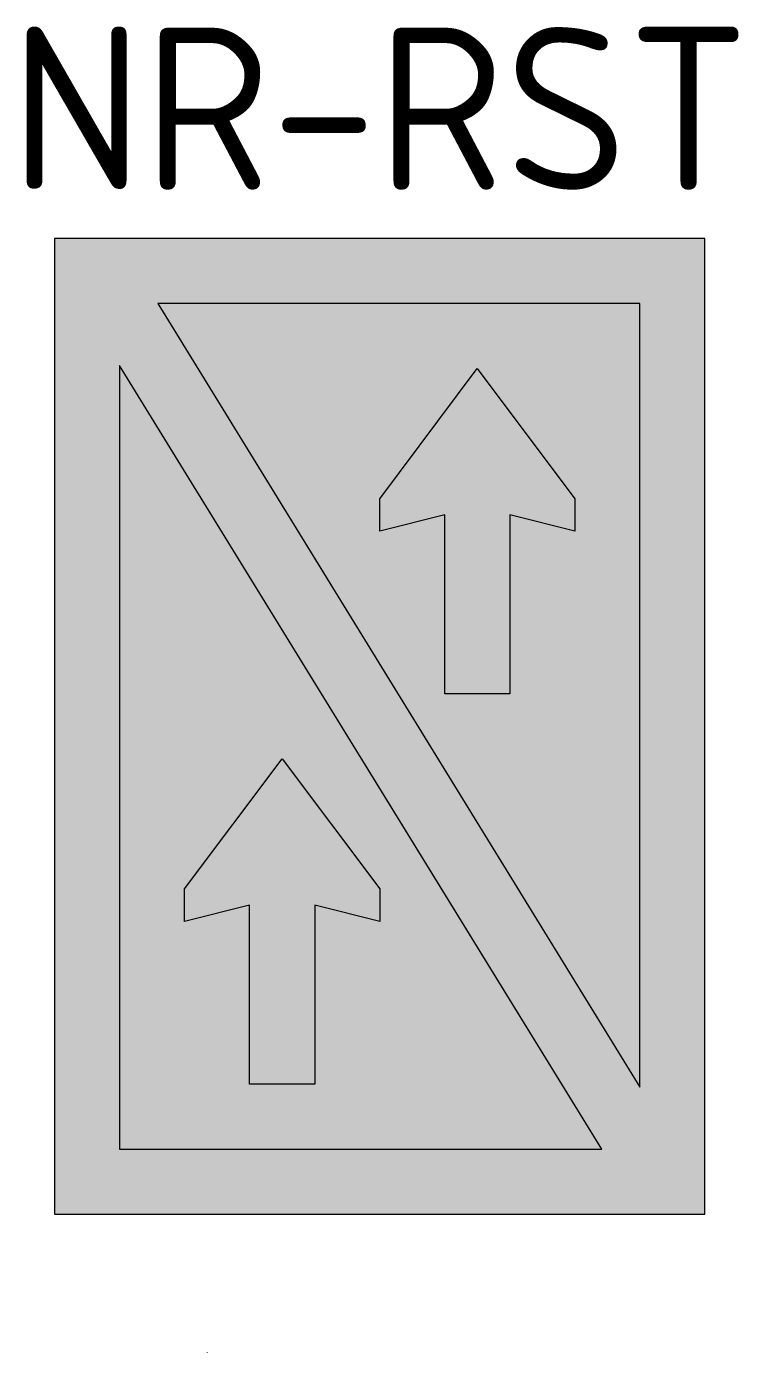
# Model space of a CAD drawing. Header units: metres. Extents: x -5.4 to 5.5, y -2.1 to 18.3.
import ezdxf
from ezdxf.enums import TextEntityAlignment as Align

# ---------------------------------------------------------------- set-up
doc = ezdxf.new("R2010")
doc.units = ezdxf.units.M
doc.styles.add('NLCS-ISO', font='NLCS-ISO.ttf')

msp = doc.modelspace()

# ---------------------------------------------------------------- hatches: boundary and pattern name
at = {"true_color": 0xbb1e10}
h = msp.add_hatch(color=22, dxfattribs=at)
h.dxf.hatch_style = 1
h.paths.add_polyline_path([(5, 0), (5, 15), (-5, 15), (-5, 0)])
h.paths.add_polyline_path([(4, 1.954), (4, 14), (-3.413, 14)], flags=16)
h.paths.add_polyline_path([(-4, 13.046), (-4, 1), (3.413, 1)], flags=16)
at = {"true_color": 0xf1f0ea}
h = msp.add_hatch(color=7, dxfattribs=at)
h.dxf.hatch_style = 1
h.paths.add_polyline_path([(4, 14), (-3.413, 14), (4, 1.954)])
h.paths.add_polyline_path([(2, 8), (1, 8), (1, 10.75), (0, 10.5), (0, 11), (1.5, 13), (3, 11), (3, 10.5), (2, 10.75)], flags=16)
h = msp.add_hatch(color=7, dxfattribs=at)
h.dxf.hatch_style = 1
h.paths.add_polyline_path([(-4, 13.046), (-4, 1), (3.413, 1)])
h.paths.add_polyline_path([(-1, 2), (-2, 2), (-2, 4.75), (-3, 4.5), (-3, 5), (-1.5, 7), (0, 5), (0, 4.5), (-1, 4.75)], flags=16)
at = {"true_color": 0x0e0e10}
h = msp.add_hatch(color=168, dxfattribs=at)
h.dxf.hatch_style = 1
h.paths.add_polyline_path([(0, 10.5), (0, 11), (1.5, 13), (3, 11), (3, 10.5), (2, 10.75), (2, 8), (1, 8), (1, 10.75)])
h = msp.add_hatch(color=168, dxfattribs=at)
h.dxf.hatch_style = 1
h.paths.add_polyline_path([(-3, 4.5), (-3, 5), (-1.5, 7), (0, 5), (0, 4.5), (-1, 4.75), (-1, 2), (-2, 2), (-2, 4.75)])

# ---------------------------------------------------------------- linework, layer by layer
at = {"color": 7, "lineweight": 0}
for p, q in [((-2.659, -2.123), (-2.659, -2.123)), ((-2.659, -2.123), (-2.659, -2.123)), ((-2.659, -2.123), (-2.659, -2.124)), ((-2.658, -2.123), (-2.659, -2.123)), ((-2.659, -2.123), (-2.658, -2.123)), ((-2.658, -2.123), (-2.659, -2.123)), ((-2.658, -2.123), (-2.659, -2.123)), ((-2.659, -2.123), (-2.659, -2.123)), ((-2.659, -2.123), (-2.659, -2.123)), ((-2.659, -2.123), (-2.658, -2.123)), ((-2.659, -2.124), (-2.659, -2.124)), ((-2.659, -2.124), (-2.659, -2.124)), ((-2.659, -2.124), (-2.659, -2.124)), ((-2.659, -2.124), (-2.658, -2.124)), ((-2.658, -2.124), (-2.659, -2.124)), ((-2.659, -2.124), (-2.659, -2.124)), ((-2.659, -2.124), (-2.659, -2.124)), ((-2.659, -2.124), (-2.659, -2.124)), ((-2.659, -2.124), (-2.659, -2.124)), ((-2.659, -2.124), (-2.658, -2.124)), ((-2.658, -2.124), (-2.658, -2.123)), ((-2.658, -2.123), (-2.658, -2.123)), ((-2.658, -2.123), (-2.658, -2.123)), ((-2.658, -2.123), (-2.658, -2.123)), ((-2.658, -2.123), (-2.658, -2.123)), ((-2.658, -2.123), (-2.658, -2.123)), ((-2.658, -2.123), (-2.658, -2.123)), ((-2.658, -2.123), (-2.658, -2.123)), ((-2.658, -2.123), (-2.658, -2.123)), ((-2.658, -2.123), (-2.658, -2.123)), ((-2.658, -2.123), (-2.658, -2.123)), ((-2.658, -2.123), (-2.658, -2.123)), ((-2.658, -2.124), (-2.658, -2.124)), ((-2.658, -2.124), (-2.658, -2.124)), ((-2.658, -2.124), (-2.658, -2.124)), ((-2.658, -2.124), (-2.658, -2.124)), ((-2.658, -2.124), (-2.658, -2.124)), ((-2.658, -2.124), (-2.658, -2.124)), ((-2.658, -2.124), (-2.658, -2.124)), ((-2.658, -2.124), (-2.658, -2.124)), ((-2.658, -2.124), (-2.658, -2.124)), ((-2.658, -2.124), (-2.658, -2.124)), ((-2.658, -2.124), (-2.658, -2.124)), ((-2.658, -2.124), (-2.658, -2.124)), ((-2.658, -2.124), (-2.658, -2.124)), ((-2.658, -2.124), (-2.658, -2.124)), ((-2.658, -2.124), (-2.658, -2.124)), ((-2.658, -2.124), (-2.658, -2.124)), ((-2.658, -2.124), (-2.658, -2.124)), ((-2.656, -2.123), (-2.657, -2.123)), ((-2.657, -2.123), (-2.657, -2.123)), ((-2.657, -2.123), (-2.657, -2.123)), ((-2.657, -2.123), (-2.656, -2.123)), ((-2.657, -2.123), (-2.657, -2.123)), ((-2.657, -2.123), (-2.657, -2.125)), ((-2.657, -2.124), (-2.657, -2.123)), ((-2.657, -2.123), (-2.657, -2.123)), ((-2.657, -2.123), (-2.657, -2.123)), ((-2.657, -2.123), (-2.656, -2.123)), ((-2.656, -2.123), (-2.657, -2.123)), ((-2.657, -2.123), (-2.657, -2.123)), ((-2.657, -2.123), (-2.657, -2.123)), ((-2.657, -2.123), (-2.657, -2.123)), ((-2.657, -2.123), (-2.656, -2.123)), ((-2.656, -2.123), (-2.657, -2.123)), ((-2.657, -2.123), (-2.657, -2.123)), ((-2.656, -2.124), (-2.657, -2.124)), ((-2.657, -2.124), (-2.657, -2.124)), ((-2.657, -2.124), (-2.657, -2.124)), ((-2.657, -2.124), (-2.657, -2.124)), ((-2.657, -2.124), (-2.656, -2.124)), ((-2.656, -2.124), (-2.657, -2.124)), ((-2.657, -2.124), (-2.657, -2.124)), ((-2.657, -2.124), (-2.657, -2.124)), ((-2.657, -2.124), (-2.656, -2.124)), ((-2.657, -2.125), (-2.657, -2.124)), ((-2.657, -2.124), (-2.656, -2.124)), ((-2.656, -2.124), (-2.657, -2.124)), ((-2.657, -2.124), (-2.657, -2.124)), ((-2.657, -2.124), (-2.657, -2.124)), ((-2.657, -2.125), (-2.657, -2.125)), ((-2.656, -2.123), (-2.656, -2.124)), ((-2.656, -2.124), (-2.656, -2.123)), ((-2.656, -2.123), (-2.656, -2.123)), ((-2.656, -2.123), (-2.656, -2.123)), ((-2.656, -2.123), (-2.656, -2.123)), ((-2.655, -2.123), (-2.656, -2.123)), ((-2.656, -2.123), (-2.656, -2.123)), ((-2.656, -2.123), (-2.656, -2.123)), ((-2.656, -2.123), (-2.656, -2.124)), ((-2.656, -2.124), (-2.656, -2.124)), ((-2.656, -2.124), (-2.656, -2.124)), ((-2.656, -2.124), (-2.656, -2.124)), ((-2.656, -2.124), (-2.656, -2.124)), ((-2.656, -2.124), (-2.656, -2.124)), ((-2.655, -2.124), (-2.656, -2.124)), ((-2.656, -2.124), (-2.656, -2.124)), ((-2.656, -2.124), (-2.655, -2.124)), ((-2.656, -2.124), (-2.656, -2.124)), ((-2.656, -2.124), (-2.656, -2.124)), ((-2.656, -2.124), (-2.656, -2.124)), ((-2.656, -2.124), (-2.655, -2.124)), ((-2.655, -2.123), (-2.655, -2.123)), ((-2.655, -2.123), (-2.655, -2.123)), ((-2.655, -2.123), (-2.655, -2.123)), ((-2.655, -2.123), (-2.655, -2.123)), ((-2.655, -2.123), (-2.655, -2.124)), ((-2.654, -2.124), (-2.655, -2.123)), ((-2.655, -2.123), (-2.655, -2.123)), ((-2.655, -2.123), (-2.655, -2.123)), ((-2.655, -2.123), (-2.655, -2.123)), ((-2.655, -2.123), (-2.655, -2.123)), ((-2.655, -2.124), (-2.655, -2.123)), ((-2.655, -2.123), (-2.655, -2.123)), ((-2.655, -2.123), (-2.655, -2.123)), ((-2.655, -2.123), (-2.655, -2.123)), ((-2.655, -2.123), (-2.655, -2.123)), ((-2.655, -2.123), (-2.655, -2.123)), ((-2.655, -2.123), (-2.655, -2.123)), ((-2.655, -2.124), (-2.655, -2.124)), ((-2.655, -2.124), (-2.655, -2.124)), ((-2.655, -2.124), (-2.655, -2.124)), ((-2.655, -2.124), (-2.655, -2.124)), ((-2.655, -2.124), (-2.655, -2.124)), ((-2.655, -2.124), (-2.655, -2.124)), ((-2.655, -2.124), (-2.655, -2.124)), ((-2.655, -2.124), (-2.655, -2.124)), ((-2.655, -2.124), (-2.655, -2.124)), ((-2.655, -2.124), (-2.655, -2.124)), ((-2.655, -2.124), (-2.654, -2.124)), ((-2.655, -2.124), (-2.655, -2.124)), ((-2.655, -2.124), (-2.655, -2.124)), ((-2.655, -2.124), (-2.655, -2.124)), ((-2.655, -2.124), (-2.655, -2.124)), ((-2.655, -2.124), (-2.655, -2.124)), ((-2.654, -2.123), (-2.654, -2.123)), ((-2.654, -2.123), (-2.654, -2.124)), ((-2.654, -2.124), (-2.654, -2.123)), ((-2.654, -2.123), (-2.654, -2.123)), ((-2.654, -2.123), (-2.654, -2.123)), ((-2.654, -2.123), (-2.654, -2.123)), ((-2.654, -2.123), (-2.654, -2.123)), ((-2.654, -2.123), (-2.654, -2.123)), ((-2.654, -2.123), (-2.654, -2.123)), ((-2.654, -2.123), (-2.654, -2.123)), ((-2.654, -2.123), (-2.654, -2.123)), ((-2.654, -2.123), (-2.654, -2.123)), ((-2.654, -2.123), (-2.654, -2.123)), ((-2.654, -2.123), (-2.653, -2.123)), ((-2.653, -2.123), (-2.654, -2.123)), ((-2.654, -2.124), (-2.654, -2.124)), ((-2.653, -2.122), (-2.653, -2.122)), ((-2.653, -2.122), (-2.653, -2.123)), ((-2.653, -2.123), (-2.653, -2.122)), ((-2.653, -2.123), (-2.653, -2.123)), ((-2.653, -2.123), (-2.653, -2.123)), ((-2.653, -2.123), (-2.653, -2.123)), ((-2.653, -2.123), (-2.653, -2.123)), ((-2.653, -2.123), (-2.653, -2.123)), ((-2.653, -2.123), (-2.653, -2.124)), ((-2.653, -2.124), (-2.653, -2.123)), ((-2.653, -2.123), (-2.652, -2.123)), ((-2.652, -2.123), (-2.653, -2.123)), ((-2.652, -2.124), (-2.653, -2.124)), ((-2.653, -2.124), (-2.653, -2.124)), ((-2.653, -2.124), (-2.653, -2.124)), ((-2.653, -2.124), (-2.653, -2.124)), ((-2.653, -2.124), (-2.652, -2.124)), ((-2.653, -2.124), (-2.653, -2.124)), ((-2.653, -2.124), (-2.652, -2.124)), ((-2.652, -2.124), (-2.653, -2.124)), ((-2.652, -2.123), (-2.652, -2.123)), ((-2.652, -2.124), (-2.652, -2.124)), ((-2.652, -2.124), (-2.652, -2.124)), ((-2.652, -2.124), (-2.652, -2.124)), ((-2.652, -2.124), (-2.652, -2.124))]:
    msp.add_line(p, q, dxfattribs=at)
at = {"color": 22, "true_color": 0xbb1e10}
for points in [[(5, 0), (5, 15), (-5, 15), (-5, 0)], [(4, 1.954), (4, 14), (-3.413, 14)], [(-4, 13.046), (-4, 1), (3.413, 1)]]:
    msp.add_lwpolyline(points, close=True, dxfattribs=at)
at = {"color": 168, "flags": 128}
for points in [[(0, 10.5), (0, 11), (1.5, 13), (3, 11), (3, 10.5), (2, 10.75), (2, 8), (1, 8), (1, 10.75)], [(-3, 4.5), (-3, 5), (-1.5, 7), (0, 5), (0, 4.5), (-1, 4.75), (-1, 2), (-2, 2), (-2, 4.75)]]:
    msp.add_lwpolyline(points, close=True, dxfattribs=at)

# ---------------------------------------------------------------- texts
at = {"style": 'NLCS-ISO'}
msp.add_attdef('NR-RST', text='A.2', height=2.5, dxfattribs=at).set_placement((0, 15), align=Align.BOTTOM_CENTER)

doc.saveas('drawing.dxf')
